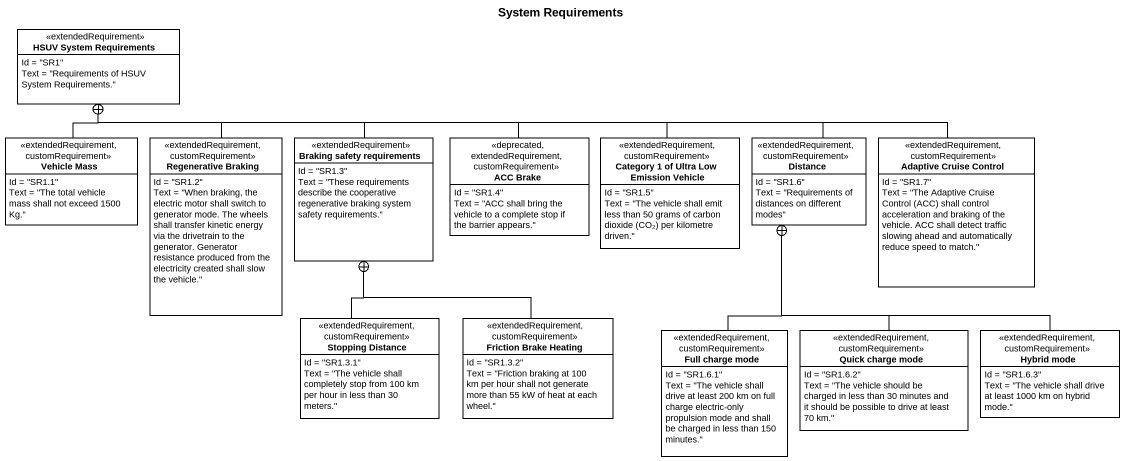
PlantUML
@startuml
title System Requirements
hide circle
hide empty members
class "HSUV System Requirements" as HSUV_System_Requirements <<extendedRequirement>> {
  Id = "SR1"
  Text = "Requirements of HSUV System Requirements."
}
class "Vehicle Mass" as Vehicle_Mass <<extendedRequirement, customRequirement>> {
  Id = "SR1.1"
  Text = "The total vehicle mass shall not exceed 1500 Kg."
}
class "Regenerative Braking" as Regenerative_Braking <<extendedRequirement, customRequirement>> {
  Id = "SR1.2"
  Text = "When braking, the electric motor shall switch to generator mode. The wheels shall transfer kinetic energy via the drivetrain to the generator. Generator resistance produced from the electricity created shall slow the vehicle."
}
class "Braking safety requirements" as Braking_safety_requirements <<extendedRequirement>> {
  Id = "SR1.3"
  Text = "These requirements describe the cooperative regenerative braking system safety requirements."
}
class "ACC Brake" as ACC_Brake <<deprecated, extendedRequirement, customRequirement>> {
  Id = "SR1.4"
  Text = "ACC shall bring the vehicle to a complete stop if the barrier appears."
}
class "Category 1 of Ultra Low Emission Vehicle" as Category_1_of_Ultra_Low <<extendedRequirement, customRequirement>> {
  Id = "SR1.5"
  {field} Text = "The vehicle shall emit less than 50 grams of carbon dioxide (CO₂) per kilometre driven."
}
class Distance <<extendedRequirement, customRequirement>> {
  Id = "SR1.6"
  Text = "Requirements of distances on different modes"
}
class "Adaptive Cruise Control" as Adaptive_Cruise_Control <<extendedRequirement, customRequirement>> {
  Id = "SR1.7"
  {field} Text = "The Adaptive Cruise Control (ACC) shall control acceleration and braking of the vehicle. ACC shall detect traffic slowing ahead and automatically reduce speed to match."
}
class "Stopping Distance" as Stopping_Distance <<extendedRequirement, customRequirement>> {
  Id = "SR1.3.1"
  Text = "The vehicle shall completely stop from 100 km per hour in less than 30 meters."
}
class "Friction Brake Heating" as Friction_Brake_Heating <<extendedRequirement, customRequirement>> {
  Id = "SR1.3.2"
  Text = "Friction braking at 100 km per hour shall not generate more than 55 kW of heat at each wheel."
}
class "Full charge mode" as Full_charge_mode <<extendedRequirement, customRequirement>> {
  Id = "SR1.6.1"
  Text = "The vehicle shall drive at least 200 km on full charge electric-only propulsion mode and shall be charged in less than 150 minutes."
}
class "Quick charge mode" as Quick_charge_mode <<extendedRequirement, customRequirement>> {
  Id = "SR1.6.2"
  Text = "The vehicle should be charged in less than 30 minutes and it should be possible to drive at least 70 km."
}
class "Hybrid mode" as Hybrid_mode <<extendedRequirement, customRequirement>> {
  Id = "SR1.6.3"
  Text = "The vehicle shall drive at least 1000 km on hybrid mode."
}
Vehicle_Mass -up-+ HSUV_System_Requirements
Regenerative_Braking -up-+ HSUV_System_Requirements
Braking_safety_requirements -left-+ HSUV_System_Requirements
ACC_Brake -left-+ HSUV_System_Requirements
Category_1_of_Ultra_Low -left-+ HSUV_System_Requirements
Distance -left-+ HSUV_System_Requirements
Adaptive_Cruise_Control -left-+ HSUV_System_Requirements
Stopping_Distance -up-+ Braking_safety_requirements
Friction_Brake_Heating -up-+ Braking_safety_requirements
Full_charge_mode -up-+ Distance
Quick_charge_mode -up-+ Distance
Hybrid_mode -up-+ Distance
@enduml
